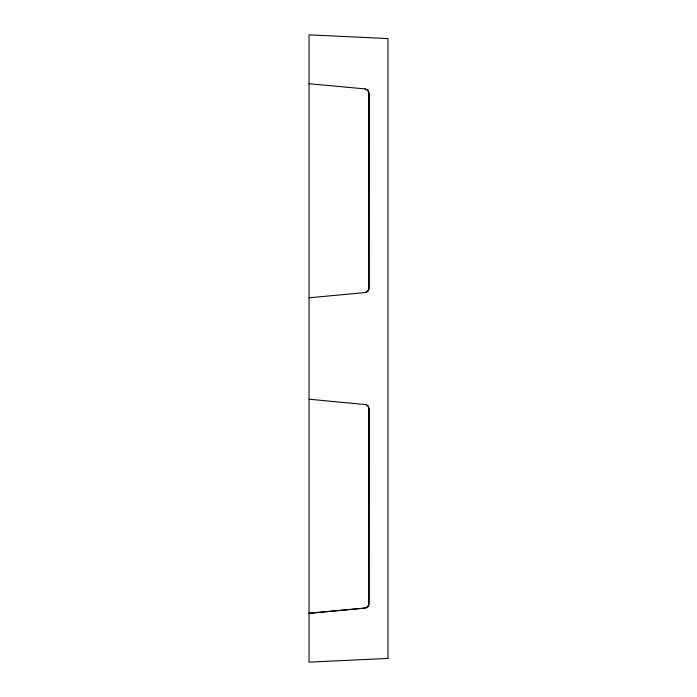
<?xml version="1.0" encoding="UTF-8"?>
<svg xmlns="http://www.w3.org/2000/svg" width="697" height="697" viewBox="0 0 697 697"><rect width="100%" height="100%" fill="white"/><g stroke="black" fill="none" stroke-linecap="round" stroke-linejoin="round"><path stroke-width="1.05" d="M365.376 292.548L367.711 291.215L368.791 288.419L368.791 93.084L367.711 90.288L365.028 88.955L368.06 90.288L369.149 93.084L369.018 289.429L367.694 291.573L365.376 292.548L309.041 297.793M365.028 608.045L367.711 606.712L368.791 603.916L368.791 408.581L368.295 406.621L366.378 404.669L368.382 406.185L369.149 408.581L369.018 604.926L367.694 607.07L365.376 608.045L309.041 613.29L365.376 608.045M309.041 83.71L365.376 88.955M309.041 399.207L366.378 404.669M387.959 658.421L309.041 662.15L309.041 34.85L387.959 38.579L387.959 658.421"/></g></svg>
